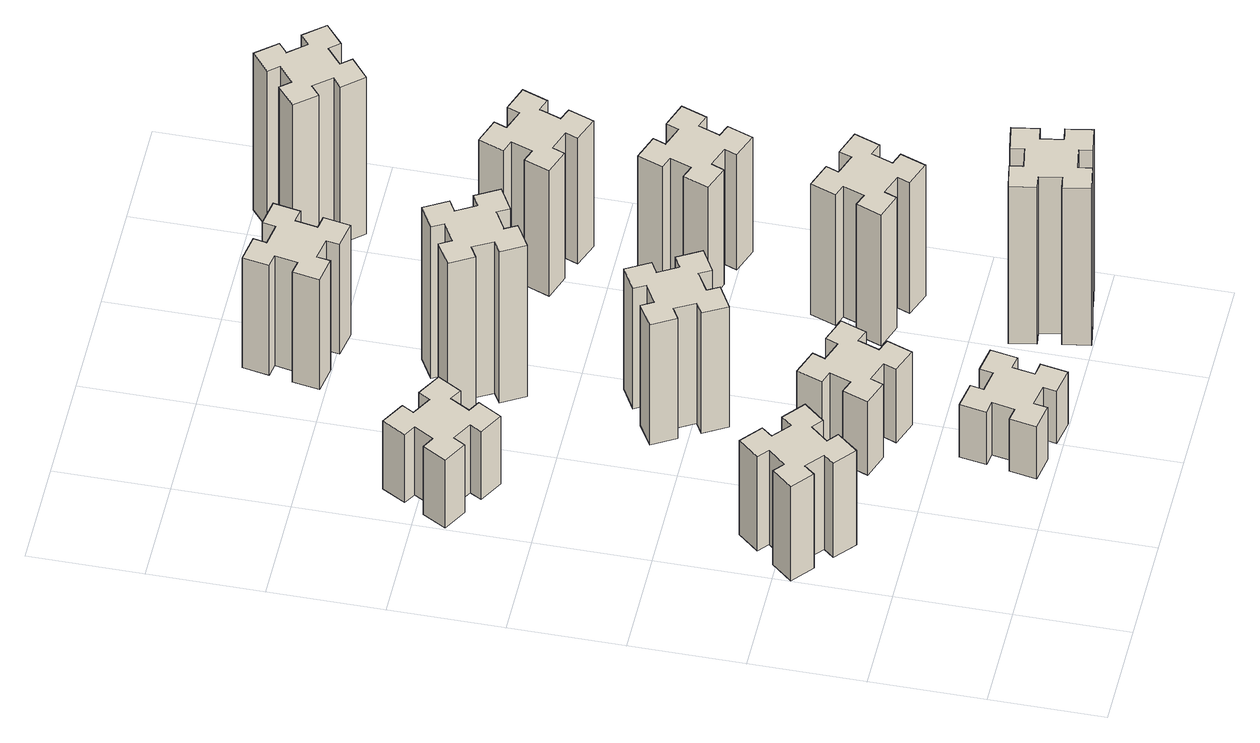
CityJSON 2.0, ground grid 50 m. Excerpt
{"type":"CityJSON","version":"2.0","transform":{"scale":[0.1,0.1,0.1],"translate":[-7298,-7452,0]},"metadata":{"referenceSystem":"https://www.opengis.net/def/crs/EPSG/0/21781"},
"CityObjects":{
"building1":{"type":"Building","attributes":{"class":"1000","function":"1000","usage":"1000","yearOfConstruction":2016,"roofType":"1000","measuredHeight":54,"storeysAboveGround":30,"storeysBelowGround":0},"geometry":[{"type":"Solid","lod":"1","boundaries":[[[[0,1,2,3,4,5,6,7,8,9,10,11,12,13,14,15,16,17,18,19]],[[17,16,20,21]],[[16,15,22,20]],[[15,14,23,22]],[[14,13,24,23]],[[13,12,25,24]],[[12,11,26,25]],[[11,10,27,26]],[[10,9,28,27]],[[9,8,29,28]],[[8,7,30,29]],[[7,6,31,30]],[[6,5,32,31]],[[5,4,33,32]],[[4,3,34,33]],[[3,2,35,34]],[[2,1,36,35]],[[1,0,37,36]],[[0,19,38,37]],[[19,18,39,38]],[[18,17,21,39]],[[24,25,26,27,28,29,30,31,32,33,34,35,36,37,38,39,21,20,22,23]]]]}]},
"building2":{"type":"Building","attributes":{"class":"1000","function":"1000","usage":"1000","yearOfConstruction":2016,"roofType":"1000","measuredHeight":39,"storeysAboveGround":30,"storeysBelowGround":0},"geometry":[{"type":"Solid","lod":"1","boundaries":[[[[40,41,42,43,44,45,46,47,48,49,50,51,52,53,54,55,56,57,58,59]],[[57,56,60,61]],[[56,55,62,60]],[[55,54,63,62]],[[54,53,64,63]],[[53,52,65,64]],[[52,51,66,65]],[[51,50,67,66]],[[50,49,68,67]],[[49,48,69,68]],[[48,47,70,69]],[[47,46,71,70]],[[46,45,72,71]],[[45,44,73,72]],[[44,43,74,73]],[[43,42,75,74]],[[42,41,76,75]],[[41,40,77,76]],[[40,59,78,77]],[[59,58,79,78]],[[58,57,61,79]],[[64,65,66,67,68,69,70,71,72,73,74,75,76,77,78,79,61,60,62,63]]]]}]},
"building3":{"type":"Building","attributes":{"class":"1000","function":"1000","usage":"1000","yearOfConstruction":2016,"roofType":"1000","measuredHeight":30,"storeysAboveGround":30,"storeysBelowGround":0},"geometry":[{"type":"Solid","lod":"1","boundaries":[[[[80,81,82,83,84,85,86,87,88,89,90,91,92,93,94,95,96,97,98,99]],[[97,96,100,101]],[[96,95,102,100]],[[95,94,103,102]],[[94,93,104,103]],[[93,92,105,104]],[[92,91,106,105]],[[91,90,107,106]],[[90,89,108,107]],[[89,88,109,108]],[[88,87,110,109]],[[87,86,111,110]],[[86,85,112,111]],[[85,84,113,112]],[[84,83,114,113]],[[83,82,115,114]],[[82,81,116,115]],[[81,80,117,116]],[[80,99,118,117]],[[99,98,119,118]],[[98,97,101,119]],[[104,105,106,107,108,109,110,111,112,113,114,115,116,117,118,119,101,100,102,103]]]]}]},
"building4":{"type":"Building","attributes":{"class":"1000","function":"1000","usage":"1000","yearOfConstruction":2016,"roofType":"1000","measuredHeight":42,"storeysAboveGround":30,"storeysBelowGround":0},"geometry":[{"type":"Solid","lod":"1","boundaries":[[[[120,121,122,123,124,125,126,127,128,129,130,131,132,133,134,135,136,137,138,139]],[[137,136,140,141]],[[136,135,142,140]],[[135,134,143,142]],[[134,133,144,143]],[[133,132,145,144]],[[132,131,146,145]],[[131,130,147,146]],[[130,129,148,147]],[[129,128,149,148]],[[128,127,150,149]],[[127,126,151,150]],[[126,125,152,151]],[[125,124,153,152]],[[124,123,154,153]],[[123,122,155,154]],[[122,121,156,155]],[[121,120,157,156]],[[120,139,158,157]],[[139,138,159,158]],[[138,137,141,159]],[[144,145,146,147,148,149,150,151,152,153,154,155,156,157,158,159,141,140,142,143]]]]}]},
"building5":{"type":"Building","attributes":{"class":"1000","function":"1000","usage":"1000","yearOfConstruction":2016,"roofType":"1000","measuredHeight":69,"storeysAboveGround":30,"storeysBelowGround":0},"geometry":[{"type":"Solid","lod":"1","boundaries":[[[[160,161,162,163,164,165,166,167,168,169,170,171,172,173,174,175,176,177,178,179]],[[177,176,180,181]],[[176,175,182,180]],[[175,174,183,182]],[[174,173,184,183]],[[173,172,185,184]],[[172,171,186,185]],[[171,170,187,186]],[[170,169,188,187]],[[169,168,189,188]],[[168,167,190,189]],[[167,166,191,190]],[[166,165,192,191]],[[165,164,193,192]],[[164,163,194,193]],[[163,162,195,194]],[[162,161,196,195]],[[161,160,197,196]],[[160,179,198,197]],[[179,178,199,198]],[[178,177,181,199]],[[184,185,186,187,188,189,190,191,192,193,194,195,196,197,198,199,181,180,182,183]]]]}]},
"building6":{"type":"Building","attributes":{"class":"1000","function":"1000","usage":"1000","yearOfConstruction":2016,"roofType":"1000","measuredHeight":87,"storeysAboveGround":30,"storeysBelowGround":0},"geometry":[{"type":"Solid","lod":"1","boundaries":[[[[200,201,202,203,204,205,206,207,208,209,210,211,212,213,214,215,216,217,218,219]],[[217,216,220,221]],[[216,215,222,220]],[[215,214,223,222]],[[214,213,224,223]],[[213,212,225,224]],[[212,211,226,225]],[[211,210,227,226]],[[210,209,228,227]],[[209,208,229,228]],[[208,207,230,229]],[[207,206,231,230]],[[206,205,232,231]],[[205,204,233,232]],[[204,203,234,233]],[[203,202,235,234]],[[202,201,236,235]],[[201,200,237,236]],[[200,219,238,237]],[[219,218,239,238]],[[218,217,221,239]],[[224,225,226,227,228,229,230,231,232,233,234,235,236,237,238,239,221,220,222,223]]]]}]},
"building7":{"type":"Building","attributes":{"class":"1000","function":"1000","usage":"1000","yearOfConstruction":2016,"roofType":"1000","measuredHeight":90,"storeysAboveGround":30,"storeysBelowGround":0},"geometry":[{"type":"Solid","lod":"1","boundaries":[[[[240,241,242,243,244,245,246,247,248,249,250,251,252,253,254,255,256,257,258,259]],[[257,256,260,261]],[[256,255,262,260]],[[255,254,263,262]],[[254,253,264,263]],[[253,252,265,264]],[[252,251,266,265]],[[251,250,267,266]],[[250,249,268,267]],[[249,248,269,268]],[[248,247,270,269]],[[247,246,271,270]],[[246,245,272,271]],[[245,244,273,272]],[[244,243,274,273]],[[243,242,275,274]],[[242,241,276,275]],[[241,240,277,276]],[[240,259,278,277]],[[259,258,279,278]],[[258,257,261,279]],[[264,265,266,267,268,269,270,271,272,273,274,275,276,277,278,279,261,260,262,263]]]]}]},
"building8":{"type":"Building","attributes":{"class":"1000","function":"1000","usage":"1000","yearOfConstruction":2016,"roofType":"1000","measuredHeight":63,"storeysAboveGround":30,"storeysBelowGround":0},"geometry":[{"type":"Solid","lod":"1","boundaries":[[[[280,281,282,283,284,285,286,287,288,289,290,291,292,293,294,295,296,297,298,299]],[[297,296,300,301]],[[296,295,302,300]],[[295,294,303,302]],[[294,293,304,303]],[[293,292,305,304]],[[292,291,306,305]],[[291,290,307,306]],[[290,289,308,307]],[[289,288,309,308]],[[288,287,310,309]],[[287,286,311,310]],[[286,285,312,311]],[[285,284,313,312]],[[284,283,314,313]],[[283,282,315,314]],[[282,281,316,315]],[[281,280,317,316]],[[280,299,318,317]],[[299,298,319,318]],[[298,297,301,319]],[[304,305,306,307,308,309,310,311,312,313,314,315,316,317,318,319,301,300,302,303]]]]}]},
"building9":{"type":"Building","attributes":{"class":"1000","function":"1000","usage":"1000","yearOfConstruction":2016,"roofType":"1000","measuredHeight":75,"storeysAboveGround":30,"storeysBelowGround":0},"geometry":[{"type":"Solid","lod":"1","boundaries":[[[[320,321,322,323,324,325,326,327,328,329,330,331,332,333,334,335,336,337,338,339]],[[337,336,340,341]],[[336,335,342,340]],[[335,334,343,342]],[[334,333,344,343]],[[333,332,345,344]],[[332,331,346,345]],[[331,330,347,346]],[[330,329,348,347]],[[329,328,349,348]],[[328,327,350,349]],[[327,326,351,350]],[[326,325,352,351]],[[325,324,353,352]],[[324,323,354,353]],[[323,322,355,354]],[[322,321,356,355]],[[321,320,357,356]],[[320,339,358,357]],[[339,338,359,358]],[[338,337,341,359]],[[344,345,346,347,348,349,350,351,352,353,354,355,356,357,358,359,341,340,342,343]]]]}]},
"building10":{"type":"Building","attributes":{"class":"1000","function":"1000","usage":"1000","yearOfConstruction":2016,"roofType":"1000","measuredHeight":66,"storeysAboveGround":30,"storeysBelowGround":0},"geometry":[{"type":"Solid","lod":"1","boundaries":[[[[360,361,362,363,364,365,366,367,368,369,370,371,372,373,374,375,376,377,378,379]],[[377,376,380,381]],[[376,375,382,380]],[[375,374,383,382]],[[374,373,384,383]],[[373,372,385,384]],[[372,371,386,385]],[[371,370,387,386]],[[370,369,388,387]],[[369,368,389,388]],[[368,367,390,389]],[[367,366,391,390]],[[366,365,392,391]],[[365,364,393,392]],[[364,363,394,393]],[[363,362,395,394]],[[362,361,396,395]],[[361,360,397,396]],[[360,379,398,397]],[[379,378,399,398]],[[378,377,381,399]],[[384,385,386,387,388,389,390,391,392,393,394,395,396,397,398,399,381,380,382,383]]]]}]},
"building11":{"type":"Building","attributes":{"class":"1000","function":"1000","usage":"1000","yearOfConstruction":2016,"roofType":"1000","measuredHeight":72,"storeysAboveGround":30,"storeysBelowGround":0},"geometry":[{"type":"Solid","lod":"1","boundaries":[[[[400,401,402,403,404,405,406,407,408,409,410,411,412,413,414,415,416,417,418,419]],[[417,416,420,421]],[[416,415,422,420]],[[415,414,423,422]],[[414,413,424,423]],[[413,412,425,424]],[[412,411,426,425]],[[411,410,427,426]],[[410,409,428,427]],[[409,408,429,428]],[[408,407,430,429]],[[407,406,431,430]],[[406,405,432,431]],[[405,404,433,432]],[[404,403,434,433]],[[403,402,435,434]],[[402,401,436,435]],[[401,400,437,436]],[[400,419,438,437]],[[419,418,439,438]],[[418,417,421,439]],[[424,425,426,427,428,429,430,431,432,433,434,435,436,437,438,439,421,420,422,423]]]]}]},
"building12":{"type":"Building","attributes":{"class":"1000","function":"1000","usage":"1000","yearOfConstruction":2016,"roofType":"1000","measuredHeight":90,"storeysAboveGround":30,"storeysBelowGround":0},"geometry":[{"type":"Solid","lod":"1","boundaries":[[[[440,441,442,443,444,445,446,447,448,449,450,451,452,453,454,455,456,457,458,459]],[[457,456,460,461]],[[456,455,462,460]],[[455,454,463,462]],[[454,453,464,463]],[[453,452,465,464]],[[452,451,466,465]],[[451,450,467,466]],[[450,449,468,467]],[[449,448,469,468]],[[448,447,470,469]],[[447,446,471,470]],[[446,445,472,471]],[[445,444,473,472]],[[444,443,474,473]],[[443,442,475,474]],[[442,441,476,475]],[[441,440,477,476]],[[440,459,478,477]],[[459,458,479,478]],[[458,457,461,479]],[[464,465,466,467,468,469,470,471,472,473,474,475,476,477,478,479,461,460,462,463]]]]}]}
},
"vertices":[
[136,893,0],[213,829,0],[174,783,0],[266,706,0],[343,798,0],[297,836,0],[362,913,0],[408,874,0],[485,966,0],[393,1043,0],[354,997,0],[278,1062,0],[316,1108,0],[224,1185,0],[147,1093,0],[193,1054,0],[129,978,0],[83,1016,0],[6,924,0],[98,847,0],[129,978,540],[83,1016,540],[193,1054,540],[147,1093,540],[224,1185,540],[316,1108,540],[278,1062,540],[354,997,540],[393,1043,540],[485,966,540],[408,874,540],[362,913,540],[297,836,540],[343,798,540],[266,706,540],[174,783,540],[213,829,540],[136,893,540],[98,847,540],[6,924,540],
[316,2327,0],[366,2414,0],[418,2384,0],[478,2488,0],[374,2548,0],[344,2496,0],[257,2546,0],[287,2598,0],[183,2658,0],[123,2554,0],[175,2524,0],[125,2437,0],[73,2467,0],[13,2363,0],[117,2303,0],[147,2355,0],[234,2305,0],[204,2253,0],[308,2193,0],[368,2297,0],[234,2305,390],[204,2253,390],[147,2355,390],[117,2303,390],[13,2363,390],[73,2467,390],[125,2437,390],[175,2524,390],[123,2554,390],[183,2658,390],[287,2598,390],[257,2546,390],[344,2496,390],[374,2548,390],[478,2488,390],[418,2384,390],[366,2414,390],[316,2327,390],[368,2297,390],[308,2193,390],
[886,274,0],[868,175,0],[809,186,0],[788,67,0],[907,47,0],[917,106,0],[1015,88,0],[1005,29,0],[1123,8,0],[1144,127,0],[1085,137,0],[1102,235,0],[1161,225,0],[1182,343,0],[1064,364,0],[1054,305,0],[955,322,0],[966,381,0],[847,402,0],[827,284,0],[955,322,300],[966,381,300],[1054,305,300],[1064,364,300],[1182,343,300],[1161,225,300],[1102,235,300],[1085,137,300],[1144,127,300],[1123,8,300],[1005,29,300],[1015,88,300],[917,106,300],[907,47,300],[788,67,300],[809,186,300],[868,175,300],[886,274,300],[827,284,300],[847,402,300],
[970,932,0],[876,966,0],[897,1022,0],[784,1063,0],[743,950,0],[799,930,0],[765,836,0],[709,857,0],[667,744,0],[780,703,0],[801,759,0],[895,725,0],[874,669,0],[987,627,0],[1028,740,0],[972,761,0],[1006,855,0],[1062,834,0],[1103,947,0],[990,988,0],[1006,855,420],[1062,834,420],[972,761,420],[1028,740,420],[987,627,420],[874,669,420],[895,725,420],[801,759,420],[780,703,420],[667,744,420],[709,857,420],[765,836,420],[799,930,420],[743,950,420],[784,1063,420],[897,1022,420],[876,966,420],[970,932,420],[990,988,420],[1103,947,420],
[1006,1597,0],[956,1684,0],[1008,1714,0],[948,1818,0],[844,1758,0],[874,1706,0],[787,1656,0],[757,1708,0],[653,1648,0],[713,1544,0],[765,1574,0],[815,1487,0],[763,1457,0],[823,1353,0],[927,1413,0],[897,1465,0],[984,1515,0],[1014,1463,0],[1118,1523,0],[1058,1627,0],[984,1515,690],[1014,1463,690],[897,1465,690],[927,1413,690],[823,1353,690],[763,1457,690],[815,1487,690],[765,1574,690],[713,1544,690],[653,1648,690],[757,1708,690],[787,1656,690],[874,1706,690],[844,1758,690],[948,1818,690],[1008,1714,690],[956,1684,690],[1006,1597,690],[1058,1627,690],[1118,1523,690],
[897,2305,0],[984,2355,0],[1014,2303,0],[1118,2363,0],[1058,2467,0],[1006,2437,0],[956,2524,0],[1008,2554,0],[948,2658,0],[844,2598,0],[874,2546,0],[787,2496,0],[757,2548,0],[653,2488,0],[713,2384,0],[765,2414,0],[815,2327,0],[763,2297,0],[823,2193,0],[927,2253,0],[815,2327,870],[763,2297,870],[765,2414,870],[713,2384,870],[653,2488,870],[757,2548,870],[787,2496,870],[874,2546,870],[844,2598,870],[948,2658,870],[1008,2554,870],[956,2524,870],[1006,2437,870],[1058,2467,870],[1118,2363,870],[1014,2303,870],[984,2355,870],[897,2305,870],[927,2253,870],[823,2193,870],
[1755,322,0],[1657,305,0],[1647,364,0],[1528,343,0],[1549,225,0],[1608,235,0],[1626,137,0],[1567,127,0],[1587,8,0],[1706,29,0],[1695,88,0],[1794,106,0],[1804,47,0],[1922,67,0],[1901,186,0],[1842,175,0],[1825,274,0],[1884,284,0],[1863,402,0],[1745,381,0],[1825,274,900],[1884,284,900],[1842,175,900],[1901,186,900],[1922,67,900],[1804,47,900],[1794,106,900],[1695,88,900],[1706,29,900],[1587,8,900],[1567,127,900],[1626,137,900],[1608,235,900],[1549,225,900],[1528,343,900],[1647,364,900],[1657,305,900],[1755,322,900],[1745,381,900],[1863,402,900],
[786,3234,0],[768,3135,0],[709,3146,0],[688,3027,0],[807,3007,0],[817,3066,0],[915,3048,0],[905,2989,0],[1023,2968,0],[1044,3087,0],[985,3097,0],[1002,3195,0],[1061,3185,0],[1082,3303,0],[964,3324,0],[954,3265,0],[855,3282,0],[866,3341,0],[747,3362,0],[727,3244,0],[855,3282,630],[866,3341,630],[954,3265,630],[964,3324,630],[1082,3303,630],[1061,3185,630],[1002,3195,630],[985,3097,630],[1044,3087,630],[1023,2968,630],[905,2989,630],[915,3048,630],[817,3066,630],[807,3007,630],[688,3027,630],[709,3146,630],[768,3135,630],[786,3234,630],[727,3244,630],[747,3362,630],
[1541,859,0],[1635,825,0],[1614,769,0],[1727,727,0],[1768,840,0],[1712,861,0],[1746,955,0],[1802,934,0],[1843,1047,0],[1730,1088,0],[1710,1032,0],[1616,1066,0],[1637,1122,0],[1524,1163,0],[1483,1050,0],[1539,1030,0],[1505,936,0],[1449,957,0],[1407,844,0],[1520,803,0],[1505,936,750],[1449,957,750],[1539,1030,750],[1483,1050,750],[1524,1163,750],[1637,1122,750],[1616,1066,750],[1710,1032,750],[1730,1088,750],[1843,1047,750],[1802,934,750],[1746,955,750],[1712,861,750],[1768,840,750],[1727,727,750],[1614,769,750],[1635,825,750],[1541,859,750],[1520,803,750],[1407,844,750],
[1810,1772,0],[1716,1806,0],[1737,1862,0],[1624,1903,0],[1583,1790,0],[1639,1770,0],[1605,1676,0],[1549,1697,0],[1507,1584,0],[1620,1543,0],[1641,1599,0],[1735,1565,0],[1714,1509,0],[1827,1467,0],[1868,1580,0],[1812,1601,0],[1846,1695,0],[1902,1674,0],[1943,1787,0],[1830,1828,0],[1846,1695,660],[1902,1674,660],[1812,1601,660],[1868,1580,660],[1827,1467,660],[1714,1509,660],[1735,1565,660],[1641,1599,660],[1620,1543,660],[1507,1584,660],[1549,1697,660],[1605,1676,660],[1639,1770,660],[1583,1790,660],[1624,1903,660],[1737,1862,660],[1716,1806,660],[1810,1772,660],[1830,1828,660],[1943,1787,660],
[1710,2412,0],[1616,2446,0],[1637,2502,0],[1524,2543,0],[1483,2430,0],[1539,2410,0],[1505,2316,0],[1449,2337,0],[1407,2224,0],[1520,2183,0],[1541,2239,0],[1635,2205,0],[1614,2149,0],[1727,2107,0],[1768,2220,0],[1712,2241,0],[1746,2335,0],[1802,2314,0],[1843,2427,0],[1730,2468,0],[1746,2335,720],[1802,2314,720],[1712,2241,720],[1768,2220,720],[1727,2107,720],[1614,2149,720],[1635,2205,720],[1541,2239,720],[1520,2183,720],[1407,2224,720],[1449,2337,720],[1505,2316,720],[1539,2410,720],[1483,2430,720],[1524,2543,720],[1637,2502,720],[1616,2446,720],[1710,2412,720],[1730,2468,720],[1843,2427,720],
[1509,3233,0],[1573,3156,0],[1527,3118,0],[1604,3026,0],[1696,3103,0],[1658,3149,0],[1734,3213,0],[1773,3167,0],[1865,3244,0],[1788,3336,0],[1742,3298,0],[1677,3374,0],[1723,3413,0],[1646,3505,0],[1554,3428,0],[1593,3382,0],[1516,3317,0],[1478,3363,0],[1386,3286,0],[1463,3194,0],[1516,3317,900],[1478,3363,900],[1593,3382,900],[1554,3428,900],[1646,3505,900],[1723,3413,900],[1677,3374,900],[1742,3298,900],[1788,3336,900],[1865,3244,900],[1773,3167,900],[1734,3213,900],[1658,3149,900],[1696,3103,900],[1604,3026,900],[1527,3118,900],[1573,3156,900],[1509,3233,900],[1463,3194,900],[1386,3286,900]
]}
